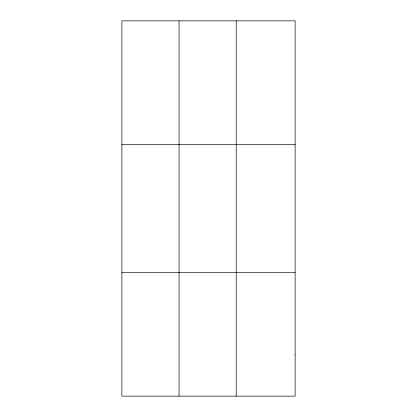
<?xml version="1.0" encoding="UTF-8"?>
<svg xmlns="http://www.w3.org/2000/svg" width="417" height="417" viewBox="0 0 417 417"><rect width="100%" height="100%" fill="white"/><g stroke="black" fill="none" stroke-linecap="round" stroke-linejoin="round"><path stroke-width="0.63" d="M179.044 396.15L179.044 20.85M236.22 396.15L236.22 20.85M121.868 144.699L295.132 144.699M121.868 272.301L295.132 272.301M295.132 354.867L295.132 396.15L121.868 396.15L121.868 20.85L295.132 20.85L295.132 354.867"/></g></svg>
